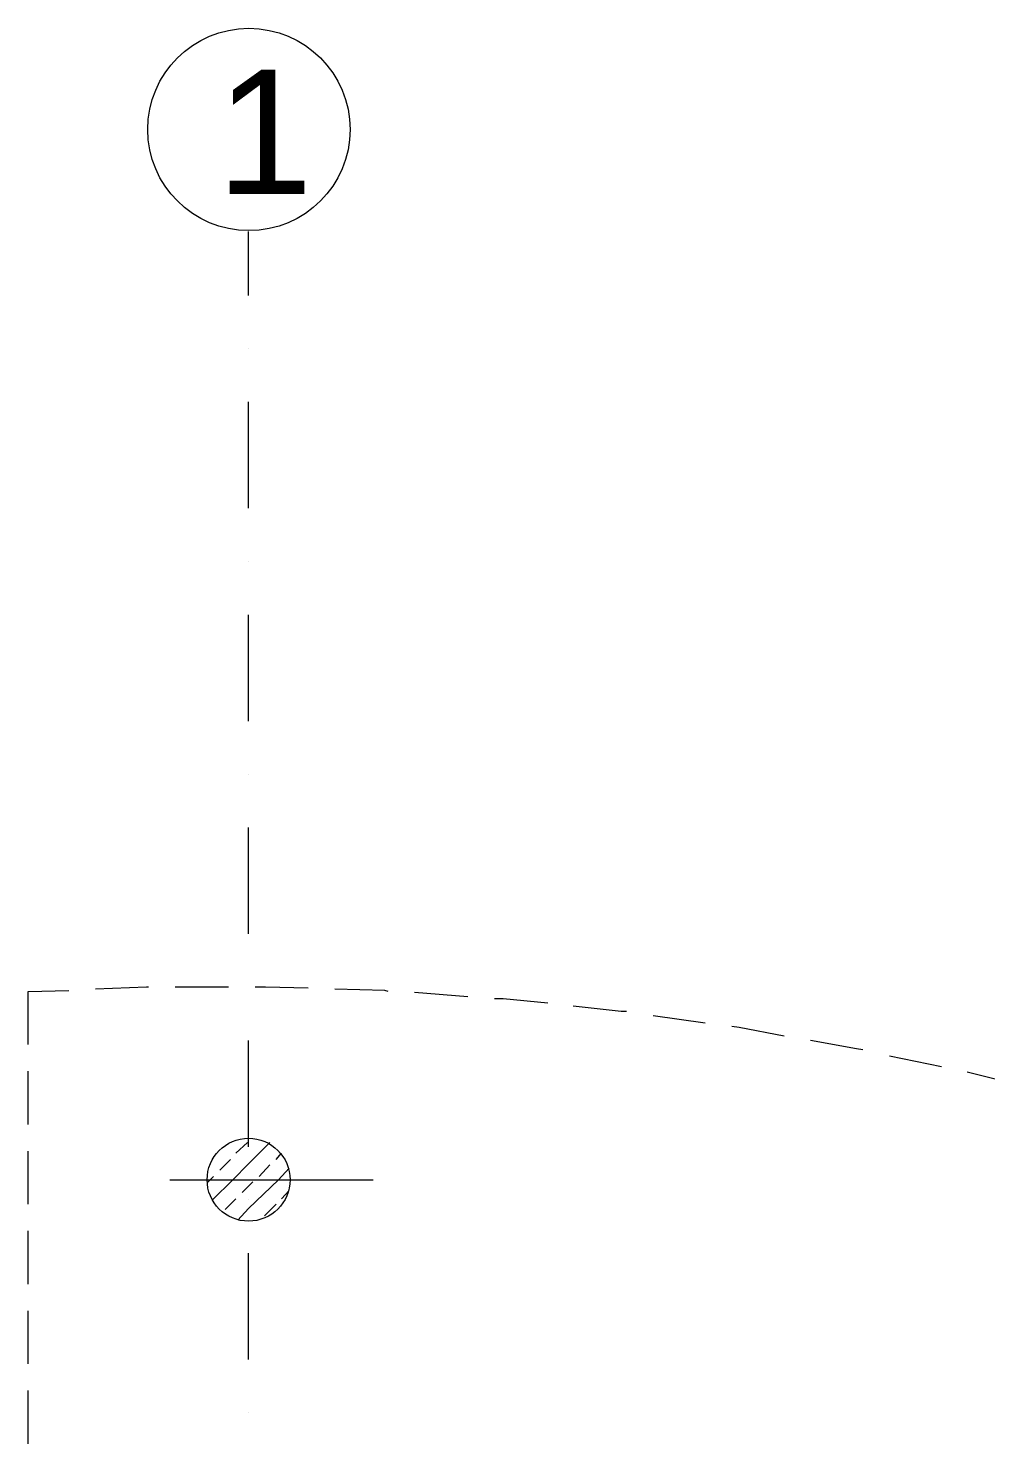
# Model space of a CAD drawing. Header units: millimetres. Extents: x 440 to 72591, y -28954 to 25941.
# Drawn here: x 4033 to 6889, y 21718 to 25941 of the extents above; entities that cross this region are included whole.
import ezdxf

# ---------------------------------------------------------------- set-up
doc = ezdxf.new("R2010")
doc.units = ezdxf.units.MM
doc.layers.add('podkład', color=7, linetype='Continuous')
doc.styles.get("Standard").update_dxf_attribs({"font": 'arial.ttf'})

msp = doc.modelspace()

# ---------------------------------------------------------------- linework, layer by layer
at = {"layer": 'podkład', "color": 6, "lineweight": 5, "transparency": 33554572}
for points in [[(4690.6, 25144.2), (4690.6, 25334.7)], [(4690.6, 24985.4), (4690.6, 24985.4)], [(4690.6, 24509.1), (4690.6, 24826.6)], [(4690.6, 24350.4), (4690.6, 24350.4)], [(4690.6, 23874.1), (4690.6, 24191.6)], [(4690.6, 23715.4), (4690.6, 23715.4)], [(4690.6, 23239.1), (4690.6, 23556.6)], [(4690.6, 22604.1), (4690.6, 22921.6)], [(4455.6, 22505.6), (5062.1, 22505.6)], [(4690.6, 22445.3), (4690.6, 22445.3)], [(4690.6, 21969.1), (4690.6, 22286.6)], [(4690.6, 21810.3), (4690.6, 21810.3)]]:
    msp.add_lwpolyline(points, dxfattribs=at)
at = {"layer": 'podkład', "color": 4, "lineweight": 5, "transparency": 33554572}
for points in [[(4033.4, 22908.9), (4033.4, 23067.6), (4154, 23070.8)], [(4392.1, 23080.3), (4385.8, 23080.3), (4233.4, 23074)], [(4630.3, 23080.3), (4471.5, 23080.3)], [(4868.4, 23077.2), (4741.4, 23080.3), (4709.7, 23080.3)], [(5106.5, 23067.6), (5097, 23070.8), (4947.8, 23074)], [(5344.7, 23051.8), (5185.9, 23064.5)], [(5582.8, 23032.7), (5449.5, 23045.4), (5424.1, 23045.4)], [(5817.8, 23007.3), (5801.9, 23007.3), (5659, 23023.2)], [(6052.7, 22972.4), (5897.1, 22994.6)], [(6287.7, 22934.3), (6154.3, 22959.7), (6132.1, 22962.9)], [(6522.6, 22893), (6503.6, 22896.2), (6367.1, 22921.6)], [(6757.6, 22842.2), (6602, 22874)], [(4033.4, 22670.7), (4033.4, 22829.5)], [(6989.4, 22788.2), (6849.7, 22823.2), (6833.8, 22826.3)], [(4033.4, 22432.6), (4033.4, 22591.4)], [(4033.4, 22194.5), (4033.4, 22353.2)], [(4033.4, 21956.4), (4033.4, 22115.1)], [(4033.4, 21718.2), (4033.4, 21877)]]:
    msp.add_lwpolyline(points, dxfattribs=at)
at = {"layer": 'podkład', "color": 8, "lineweight": 5, "true_color": 0x808080, "transparency": 33554572}
for points in [[(4582.7, 22445.3), (4643, 22505.6), (4690.6, 22553.3), (4754.1, 22616.8)], [(4652.5, 22585), (4687.4, 22616.8)], [(4604.9, 22534.2), (4636.6, 22566)], [(4773.2, 22566), (4789, 22585)], [(4566.8, 22496.1), (4576.3, 22505.6), (4585.8, 22515.2)], [(4658.8, 22385), (4690.6, 22419.9), (4779.5, 22505.6), (4811.3, 22540.6)], [(4722.4, 22515.2), (4754.1, 22550.1)], [(4671.5, 22467.5), (4690.6, 22486.6), (4703.3, 22499.3)], [(4789, 22448.5), (4811.3, 22473.9)], [(4620.8, 22416.7), (4652.5, 22448.5)], [(4738.2, 22397.7), (4773.2, 22432.6)]]:
    msp.add_lwpolyline(points, dxfattribs=at)
at = {"layer": 'podkład', "color": 7, "lineweight": 5, "transparency": 33554572}
msp.add_circle((4691.5, 25639.3), 301.8, dxfattribs=at)
at = {"layer": 'podkład', "color": 1, "lineweight": 5, "transparency": 33554572}
msp.add_circle((4690.5, 22505.8), 123.7, dxfattribs=at)

# ---------------------------------------------------------------- texts
at = {"layer": 'podkład', "lineweight": 5, "transparency": 33554572, "insert": (4594.1, 25817.5), "char_height": 371.1, "attachment_point": 1}
msp.add_mtext_dynamic_manual_height_columns('1', width=331.49, gutter_width=11.6, heights=[0], dxfattribs=at)

doc.saveas('drawing.dxf')
